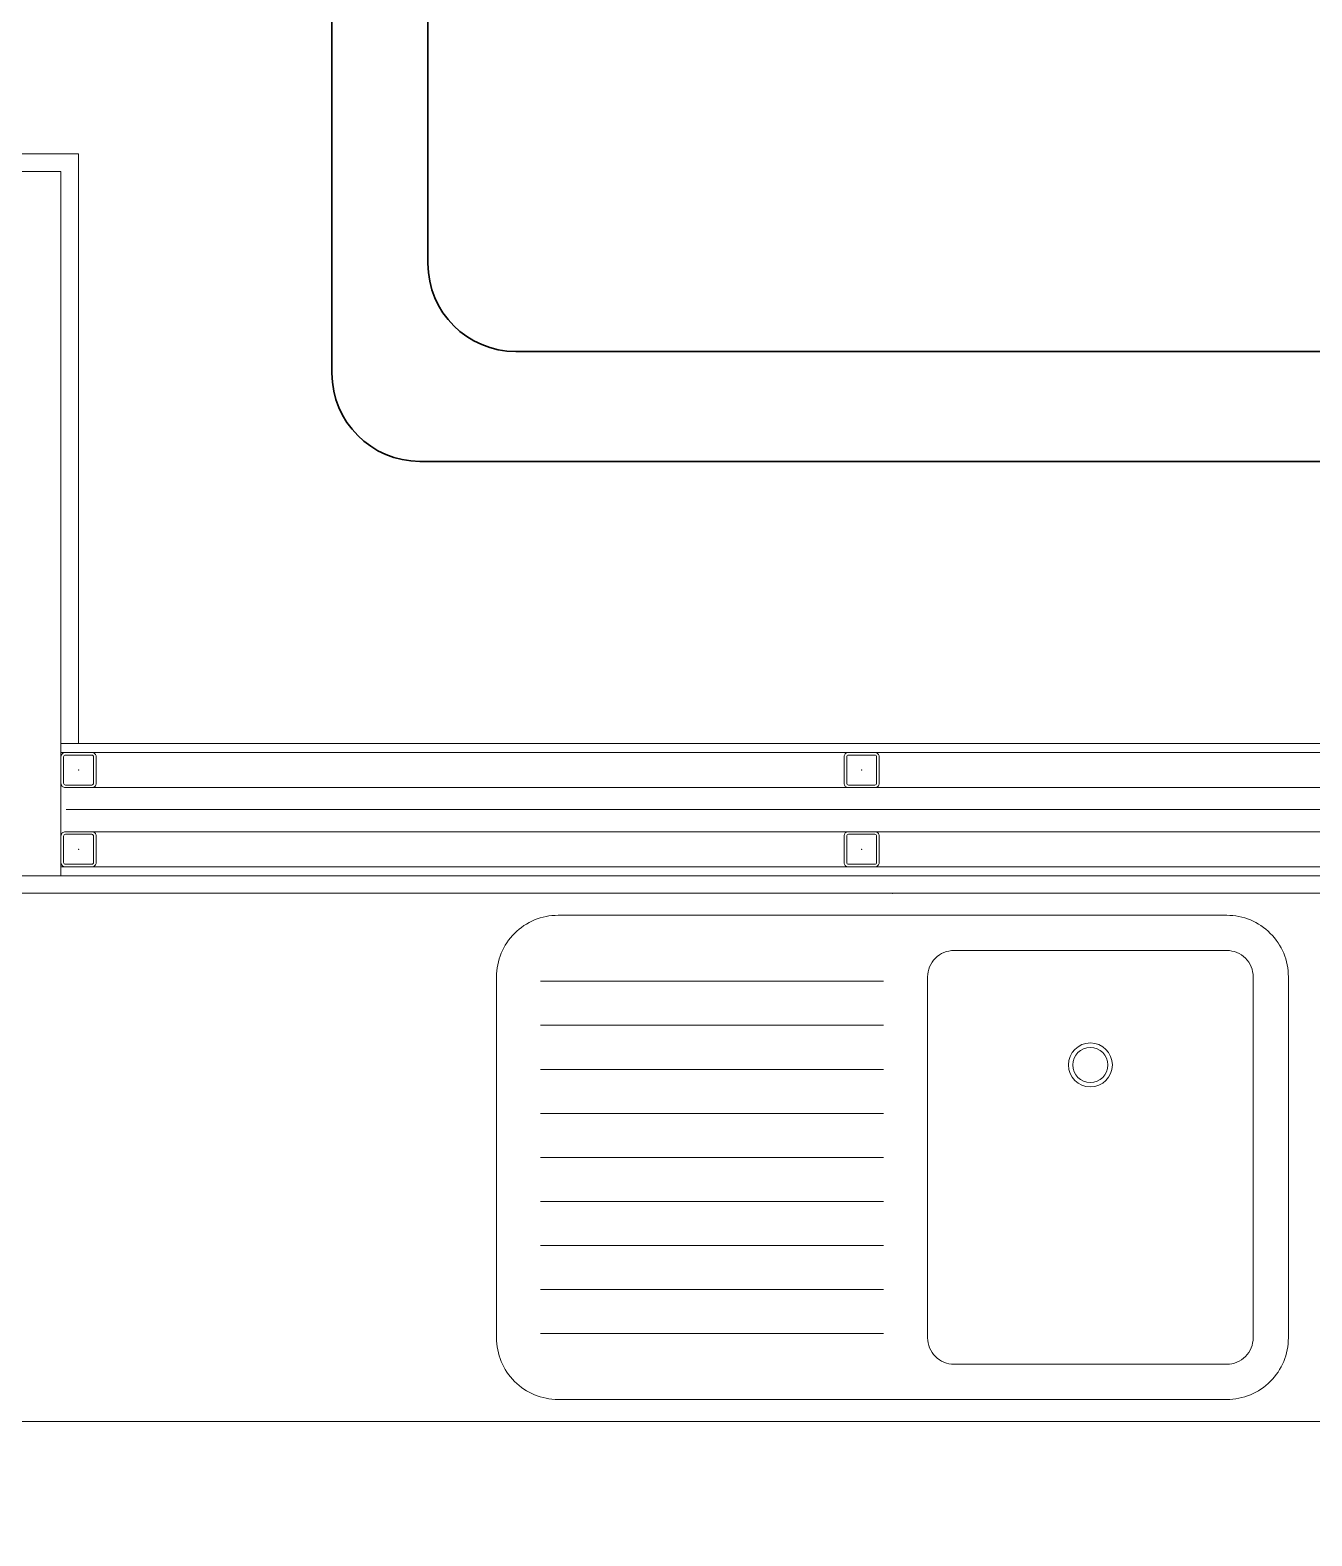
# Model space of a CAD drawing. Extents: x -1073 to 35213, y -1180 to 6950.
# Drawn here: x 16877.3 to 17023, y 3037.5 to 3208.6 of the extents above; entities that cross this region are included whole.
import ezdxf

# ---------------------------------------------------------------- set-up
doc = ezdxf.new("R2010")
doc.units = 0
doc.header["$LTSCALE"] = 25
doc.layers.get('0').update_dxf_attribs({"color": 9, "lineweight": 9})
for name, color, linetype, lineweight in [('01', 9, 'Continuous', 9), ('05V', 9, 'Continuous', 9), ('06D', 9, 'Continuous', 9), ('10', 9, 'Continuous', 9), ('11', 9, 'Continuous', 9), ('14', 9, 'Continuous', 9), ('33', 9, 'BATTING', 9), ('DATA SARI', 30, 'Continuous', 30), ('DATA TAVAN', 160, 'Continuous', 30)]:
    doc.layers.add(name, color=color, linetype=linetype, lineweight=lineweight)
doc.linetypes.add('BATTING', pattern='A,0.0001,-0.1,[134,ltypeshp.shx,S=0.1,R=0,X=-0.1,Y=0],-0.2,[134,ltypeshp.shx,S=0.1,R=180,X=0.1,Y=0],-0.1', length=0.4001)

# ---------------------------------------------------------------- blocks, each defined once
blk = doc.blocks.new('p-kolon-80x80-vw')
at = {"layer": '01'}
blk.add_lwpolyline([(-40, -40), (-40, 40), (40, 40), (40, -40)], close=True, dxfattribs=at)
blk = doc.blocks.new('m-mu-evye01-p')
for points in [[(-45, 9.5), (-45, 50.5, -0.414214), (-38, 57.5), (38, 57.5, -0.414214), (45, 50.5), (45, 9.5, -0.414214), (38, 2.5), (-38, 2.5, -0.414214)], [(-4, 9.5), (-4, 50.5, 0.414214), (-7, 53.5), (-38, 53.5, 0.414214), (-41, 50.5), (-41, 9.5, 0.414214), (-38, 6.5), (-7, 6.5, 0.414214)]]:
    blk.add_lwpolyline(points, format="xyb", close=True)
for points in [[(40, 50), (1, 50)], [(40, 45), (1, 45)], [(40, 40), (1, 40)], [(40, 35), (1, 35)], [(40, 30), (1, 30)], [(40, 25), (1, 25)], [(40, 20), (1, 20)], [(40, 15), (1, 15)], [(40, 10), (1, 10)]]:
    blk.add_lwpolyline(points)
for radius in [2.5, 2]:
    blk.add_circle((-22.5, 19.5), radius)
blk.add_point((0, 0))
blk = doc.blocks.new('Prf-40x40')
for points in [[(1.5, -2), (-1.5, -2, -0.414214), (-2, -1.5), (-2, 1.5, -0.414214), (-1.5, 2), (1.5, 2, -0.414214), (2, 1.5), (2, -1.5, -0.414214)], [(1.5, -1.7), (-1.5, -1.7, -0.414214), (-1.7, -1.5), (-1.7, 1.5, -0.414214), (-1.5, 1.7), (1.5, 1.7, -0.414214), (1.7, 1.5), (1.7, -1.5, -0.414214)]]:
    blk.add_lwpolyline(points, format="xyb", close=True)
blk.add_point((0, 0))

msp = doc.modelspace()

# ---------------------------------------------------------------- linework, layer by layer
for p, q in [((17171.31, 3110.5), (16822.84, 3110.5)), ((17171.31, 3050.5), (16822.84, 3050.5))]:
    msp.add_line(p, q)
at = {"layer": '06D'}
for points in [[(16884.34, 3122.5), (17215.84, 3122.5)], [(16884.34, 3117.5), (17215.84, 3117.5)]]:
    msp.add_lwpolyline(points, dxfattribs=at)
at = {"layer": '11'}
for points in [[(17215.84, 3126.5), (17215.84, 3127.5), (16880.84, 3127.5), (16880.84, 3126.5), (17215.84, 3126.5)], [(17215.84, 3112.5), (17215.84, 3113.5), (16880.84, 3113.5), (16880.84, 3112.5), (17215.84, 3112.5)]]:
    msp.add_lwpolyline(points, dxfattribs=at)
at = {"layer": '14'}
for points in [[(16882.84, 3127.5), (16882.84, 3194.5), (16822.84, 3194.5), (16822.84, 3257)], [(17087.84, 3110.5), (16822.84, 3110.5), (16822.84, 3035.5), (16804.84, 3035.5)]]:
    msp.add_lwpolyline(points, dxfattribs=at)
at = {"layer": '33', "ltscale": 0.3}
msp.add_lwpolyline([(16881.44, 3120), (17215.84, 3120)], dxfattribs=at)
at = {"layer": 'DATA SARI'}
for p, q in [((16922.55, 3182.04), (16922.55, 3299.88)), ((17374.01, 3172.04), (16932.55, 3172.04))]:
    msp.add_line(p, q, dxfattribs=at)
msp.add_arc((16932.55, 3182.04), 10, 180, 270, dxfattribs=at)
at = {"layer": 'DATA TAVAN'}
for p, q in [((16911.64, 3288.83), (16911.64, 3169.57)), ((16921.64, 3159.57), (17361.8, 3159.57))]:
    msp.add_line(p, q, dxfattribs=at)
msp.add_arc((16921.64, 3169.57), 10, 180, 270, dxfattribs=at)

# ---------------------------------------------------------------- block references
msp.add_blockref('p-kolon-80x80-vw', (16840.84, 3152.5))
at = {"layer": '05V', "linetype": 'Continuous', "rotation": 180}
msp.add_blockref('m-mu-evye01-p', (16975.34, 3110.5), dxfattribs=at)
at = {"layer": '10', "xscale": -1}
for p in [(16882.84, 3124.5), (16971.84, 3124.5), (16882.84, 3115.5), (16971.84, 3115.5)]:
    msp.add_blockref('Prf-40x40', p, dxfattribs=at)

doc.saveas('drawing.dxf')
